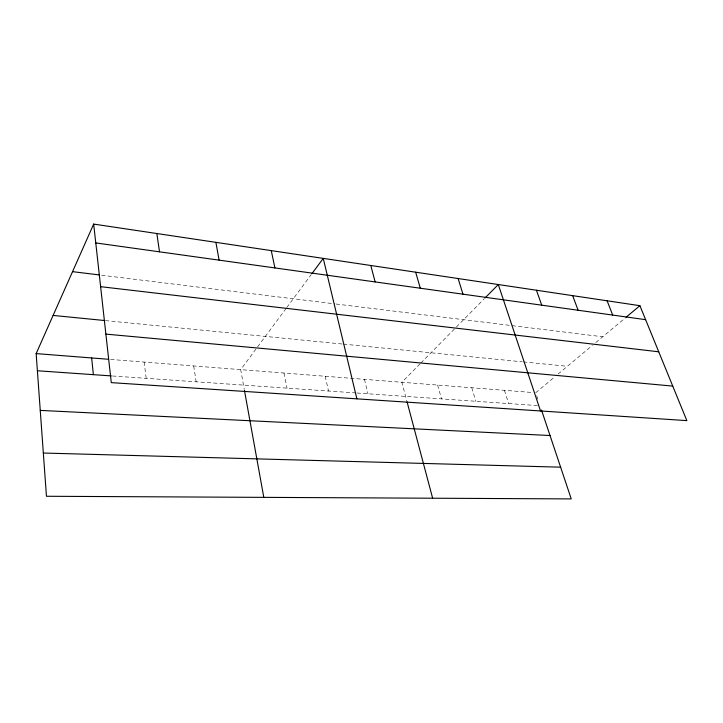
<?xml version="1.0" encoding="UTF-8"?>
<svg xmlns="http://www.w3.org/2000/svg" width="723" height="723" viewBox="0 0 723 723"><rect width="100%" height="100%" fill="white"/><g stroke="black" fill="none" stroke-linecap="round" stroke-linejoin="round"><path stroke-width="0.54" stroke-dasharray="3.62 2.71" d="M286.127 308.405L240.687 369.634L244.266 389.426M286.778 307.528L311.233 274.586M420.018 363.877L401.861 382.268L406.76 400.714M420.804 363.082L484.428 298.599M535.716 392.761L554.668 376.927M558.066 374.089L592.426 345.368M595.86 342.503L625.25 317.948M112.481 375.987L355.924 392.932M357.026 393.014L538.942 405.675M110.628 359.439L532.363 392.499M105.377 320.596L342.313 344.021M343.434 344.13L522.286 361.816M523.398 361.925L567.41 366.281M101.645 275.228L334.975 303.886M336.068 304.022L510.962 325.495M512.074 325.639L602.72 336.773M536.719 395.761L538.057 399.756M504.428 390.312L508.649 403.561M471.758 387.745L475.833 401.283M437.605 385.07L441.527 398.897M364.437 379.331L367.989 393.773M325.187 376.258L328.513 391.026M283.985 373.032L287.067 388.143M193.692 365.955L196.168 381.816M144.094 362.06L146.209 378.337"/><path stroke-width="1.08" d="M541.491 410.004L571.242 498.915L46.453 496.267L36.15 353.601L93.674 224.085L639.909 305.693L686.85 420.623L111.27 382.63L93.674 224.085M311.902 273.683L323.253 258.382L356.882 398.843M485.196 297.822L498.301 284.537L540.524 410.962M626.109 317.225L639.909 305.693M43.335 453.032L560.623 467.175M40.253 410.402L550.022 435.517M37.388 370.763L111.351 375.915M36.15 353.601L108.396 359.268M105.883 334.116L672.742 386.091M53.104 315.427L104.266 320.488M100.624 286.679L658.734 351.794M72.544 271.649L99.403 274.948M95.761 242.928L645.621 319.674M607.103 300.795L612.697 315.074M572.661 295.653L578.111 310.248M536.439 290.239L541.726 305.169M458.102 278.536L462.991 294.18M415.662 272.191L420.307 288.224M407.049 401.798L432.634 498.219M370.782 265.486L375.147 281.925M271.261 250.619L274.912 267.935M244.464 390.51L263.805 497.37M215.897 242.35L219.105 260.144M156.828 233.52L159.521 251.83M91.658 357.957L93.366 374.659"/></g></svg>
